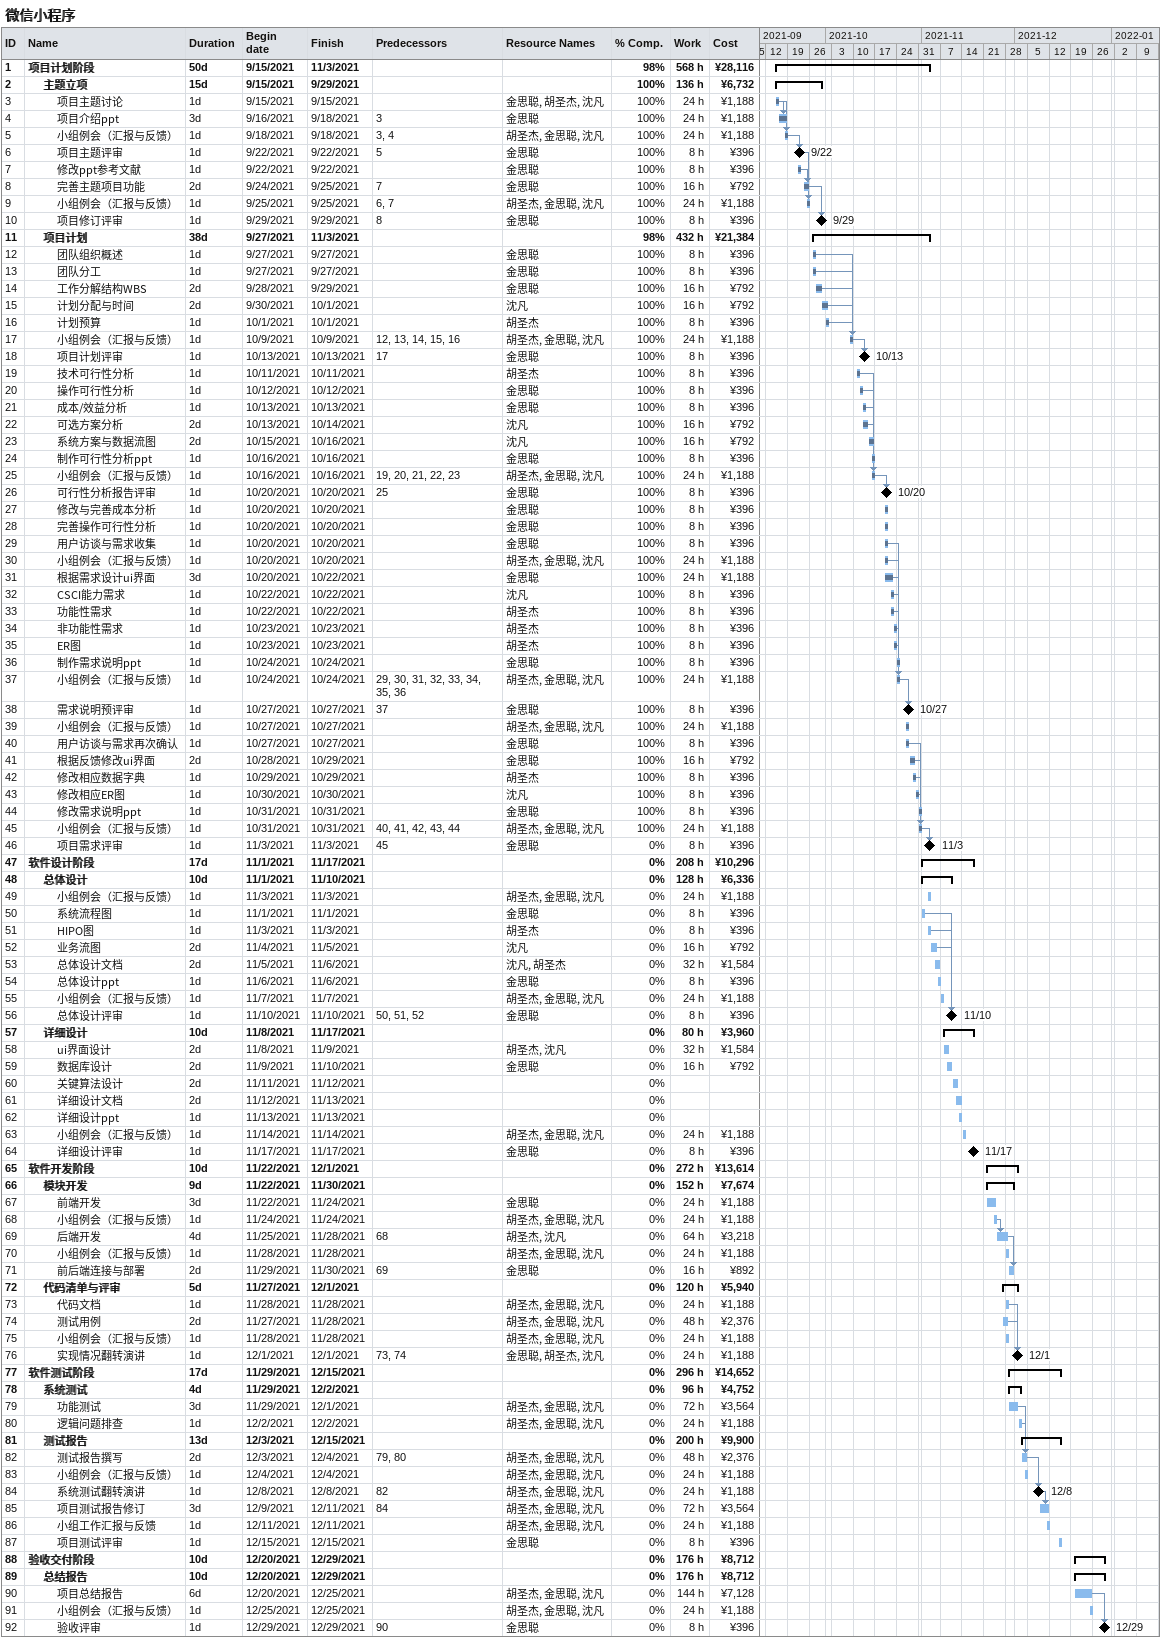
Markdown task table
微信小程序

| ID | Level | Task | Duration | Start | Finish | Predecessors | Resources | % complete | Work (h) | Cost (¥) |
|---|---|---|---|---|---|---|---|---|---|---|
| 1 | 1 | **项目计划阶段** | 50d | 2021-09-15 | 2021-11-03 |  |  | 98 | 568 | 28116 |
| 2 | 2 | **主题立项** | 15d | 2021-09-15 | 2021-09-29 |  |  | 100 | 136 | 6732 |
| 3 | 3 | 项目主题讨论 | 1d | 2021-09-15 | 2021-09-15 |  | 金思聪, 胡圣杰, 沈凡 | 100 | 24 | 1188 |
| 4 | 3 | 项目介绍ppt | 3d | 2021-09-16 | 2021-09-18 | 3 | 金思聪 | 100 | 24 | 1188 |
| 5 | 3 | 小组例会（汇报与反馈） | 1d | 2021-09-18 | 2021-09-18 | 3, 4 | 胡圣杰, 金思聪, 沈凡 | 100 | 24 | 1188 |
| 6 | 3 | 项目主题评审 | 1d | 2021-09-22 | 2021-09-22 | 5 | 金思聪 | 100 | 8 | 396 |
| 7 | 3 | 修改ppt参考文献 | 1d | 2021-09-22 | 2021-09-22 |  | 金思聪 | 100 | 8 | 396 |
| 8 | 3 | 完善主题项目功能 | 2d | 2021-09-24 | 2021-09-25 | 7 | 金思聪 | 100 | 16 | 792 |
| 9 | 3 | 小组例会（汇报与反馈） | 1d | 2021-09-25 | 2021-09-25 | 6, 7 | 胡圣杰, 金思聪, 沈凡 | 100 | 24 | 1188 |
| 10 | 3 | 项目修订评审 | 1d | 2021-09-29 | 2021-09-29 | 8 | 金思聪 | 100 | 8 | 396 |
| 11 | 2 | **项目计划** | 38d | 2021-09-27 | 2021-11-03 |  |  | 98 | 432 | 21384 |
| 12 | 3 | 团队组织概述 | 1d | 2021-09-27 | 2021-09-27 |  | 金思聪 | 100 | 8 | 396 |
| 13 | 3 | 团队分工 | 1d | 2021-09-27 | 2021-09-27 |  | 金思聪 | 100 | 8 | 396 |
| 14 | 3 | 工作分解结构WBS | 2d | 2021-09-28 | 2021-09-29 |  | 金思聪 | 100 | 16 | 792 |
| 15 | 3 | 计划分配与时间 | 2d | 2021-09-30 | 2021-10-01 |  | 沈凡 | 100 | 16 | 792 |
| 16 | 3 | 计划预算 | 1d | 2021-10-01 | 2021-10-01 |  | 胡圣杰 | 100 | 8 | 396 |
| 17 | 3 | 小组例会（汇报与反馈） | 1d | 2021-10-09 | 2021-10-09 | 12, 13, 14, 15, 16 | 胡圣杰, 金思聪, 沈凡 | 100 | 24 | 1188 |
| 18 | 3 | 项目计划评审 | 1d | 2021-10-13 | 2021-10-13 | 17 | 金思聪 | 100 | 8 | 396 |
| 19 | 3 | 技术可行性分析 | 1d | 2021-10-11 | 2021-10-11 |  | 胡圣杰 | 100 | 8 | 396 |
| 20 | 3 | 操作可行性分析 | 1d | 2021-10-12 | 2021-10-12 |  | 金思聪 | 100 | 8 | 396 |
| 21 | 3 | 成本/效益分析 | 1d | 2021-10-13 | 2021-10-13 |  | 金思聪 | 100 | 8 | 396 |
| 22 | 3 | 可选方案分析 | 2d | 2021-10-13 | 2021-10-14 |  | 沈凡 | 100 | 16 | 792 |
| 23 | 3 | 系统方案与数据流图 | 2d | 2021-10-15 | 2021-10-16 |  | 沈凡 | 100 | 16 | 792 |
| 24 | 3 | 制作可行性分析ppt | 1d | 2021-10-16 | 2021-10-16 |  | 金思聪 | 100 | 8 | 396 |
| 25 | 3 | 小组例会（汇报与反馈） | 1d | 2021-10-16 | 2021-10-16 | 19, 20, 21, 22, 23 | 胡圣杰, 金思聪, 沈凡 | 100 | 24 | 1188 |
| 26 | 3 | 可行性分析报告评审 | 1d | 2021-10-20 | 2021-10-20 | 25 | 金思聪 | 100 | 8 | 396 |
| 27 | 3 | 修改与完善成本分析 | 1d | 2021-10-20 | 2021-10-20 |  | 金思聪 | 100 | 8 | 396 |
| 28 | 3 | 完善操作可行性分析 | 1d | 2021-10-20 | 2021-10-20 |  | 金思聪 | 100 | 8 | 396 |
| 29 | 3 | 用户访谈与需求收集 | 1d | 2021-10-20 | 2021-10-20 |  | 金思聪 | 100 | 8 | 396 |
| 30 | 3 | 小组例会（汇报与反馈） | 1d | 2021-10-20 | 2021-10-20 |  | 胡圣杰, 金思聪, 沈凡 | 100 | 24 | 1188 |
| 31 | 3 | 根据需求设计ui界面 | 3d | 2021-10-20 | 2021-10-22 |  | 金思聪 | 100 | 24 | 1188 |
| 32 | 3 | CSCI能力需求 | 1d | 2021-10-22 | 2021-10-22 |  | 沈凡 | 100 | 8 | 396 |
| 33 | 3 | 功能性需求 | 1d | 2021-10-22 | 2021-10-22 |  | 胡圣杰 | 100 | 8 | 396 |
| 34 | 3 | 非功能性需求 | 1d | 2021-10-23 | 2021-10-23 |  | 胡圣杰 | 100 | 8 | 396 |
| 35 | 3 | ER图 | 1d | 2021-10-23 | 2021-10-23 |  | 胡圣杰 | 100 | 8 | 396 |
| 36 | 3 | 制作需求说明ppt | 1d | 2021-10-24 | 2021-10-24 |  | 金思聪 | 100 | 8 | 396 |
| 37 | 3 | 小组例会（汇报与反馈） | 1d | 2021-10-24 | 2021-10-24 | 29, 30, 31, 32, 33, 34, 35, 36 | 胡圣杰, 金思聪, 沈凡 | 100 | 24 | 1188 |
| 38 | 3 | 需求说明预评审 | 1d | 2021-10-27 | 2021-10-27 | 37 | 金思聪 | 100 | 8 | 396 |
| 39 | 3 | 小组例会（汇报与反馈） | 1d | 2021-10-27 | 2021-10-27 |  | 胡圣杰, 金思聪, 沈凡 | 100 | 24 | 1188 |
| 40 | 3 | 用户访谈与需求再次确认 | 1d | 2021-10-27 | 2021-10-27 |  | 金思聪 | 100 | 8 | 396 |
| 41 | 3 | 根据反馈修改ui界面 | 2d | 2021-10-28 | 2021-10-29 |  | 金思聪 | 100 | 16 | 792 |
| 42 | 3 | 修改相应数据字典 | 1d | 2021-10-29 | 2021-10-29 |  | 胡圣杰 | 100 | 8 | 396 |
| 43 | 3 | 修改相应ER图 | 1d | 2021-10-30 | 2021-10-30 |  | 沈凡 | 100 | 8 | 396 |
| 44 | 3 | 修改需求说明ppt | 1d | 2021-10-31 | 2021-10-31 |  | 金思聪 | 100 | 8 | 396 |
| 45 | 3 | 小组例会（汇报与反馈） | 1d | 2021-10-31 | 2021-10-31 | 40, 41, 42, 43, 44 | 胡圣杰, 金思聪, 沈凡 | 100 | 24 | 1188 |
| 46 | 3 | 项目需求评审 | 1d | 2021-11-03 | 2021-11-03 | 45 | 金思聪 | 0 | 8 | 396 |
| 47 | 1 | **软件设计阶段** | 17d | 2021-11-01 | 2021-11-17 |  |  | 0 | 208 | 10296 |
| 48 | 2 | **总体设计** | 10d | 2021-11-01 | 2021-11-10 |  |  | 0 | 128 | 6336 |
| 49 | 3 | 小组例会（汇报与反馈） | 1d | 2021-11-03 | 2021-11-03 |  | 胡圣杰, 金思聪, 沈凡 | 0 | 24 | 1188 |
| 50 | 3 | 系统流程图 | 1d | 2021-11-01 | 2021-11-01 |  | 金思聪 | 0 | 8 | 396 |
| 51 | 3 | HIPO图 | 1d | 2021-11-03 | 2021-11-03 |  | 胡圣杰 | 0 | 8 | 396 |
| 52 | 3 | 业务流图 | 2d | 2021-11-04 | 2021-11-05 |  | 沈凡 | 0 | 16 | 792 |
| 53 | 3 | 总体设计文档 | 2d | 2021-11-05 | 2021-11-06 |  | 沈凡, 胡圣杰 | 0 | 32 | 1584 |
| 54 | 3 | 总体设计ppt | 1d | 2021-11-06 | 2021-11-06 |  | 金思聪 | 0 | 8 | 396 |
| 55 | 3 | 小组例会（汇报与反馈） | 1d | 2021-11-07 | 2021-11-07 |  | 胡圣杰, 金思聪, 沈凡 | 0 | 24 | 1188 |
| 56 | 3 | 总体设计评审 | 1d | 2021-11-10 | 2021-11-10 | 50, 51, 52 | 金思聪 | 0 | 8 | 396 |
| 57 | 2 | **详细设计** | 10d | 2021-11-08 | 2021-11-17 |  |  | 0 | 80 | 3960 |
| 58 | 3 | ui界面设计 | 2d | 2021-11-08 | 2021-11-09 |  | 胡圣杰, 沈凡 | 0 | 32 | 1584 |
| 59 | 3 | 数据库设计 | 2d | 2021-11-09 | 2021-11-10 |  | 金思聪 | 0 | 16 | 792 |
| 60 | 3 | 关键算法设计 | 2d | 2021-11-11 | 2021-11-12 |  |  | 0 |  |  |
| 61 | 3 | 详细设计文档 | 2d | 2021-11-12 | 2021-11-13 |  |  | 0 |  |  |
| 62 | 3 | 详细设计ppt | 1d | 2021-11-13 | 2021-11-13 |  |  | 0 |  |  |
| 63 | 3 | 小组例会（汇报与反馈） | 1d | 2021-11-14 | 2021-11-14 |  | 胡圣杰, 金思聪, 沈凡 | 0 | 24 | 1188 |
| 64 | 3 | 详细设计评审 | 1d | 2021-11-17 | 2021-11-17 |  | 金思聪 | 0 | 8 | 396 |
| 65 | 1 | **软件开发阶段** | 10d | 2021-11-22 | 2021-12-01 |  |  | 0 | 272 | 13614 |
| 66 | 2 | **模块开发** | 9d | 2021-11-22 | 2021-11-30 |  |  | 0 | 152 | 7674 |
| 67 | 3 | 前端开发 | 3d | 2021-11-22 | 2021-11-24 |  | 金思聪 | 0 | 24 | 1188 |
| 68 | 3 | 小组例会（汇报与反馈） | 1d | 2021-11-24 | 2021-11-24 |  | 胡圣杰, 金思聪, 沈凡 | 0 | 24 | 1188 |
| 69 | 3 | 后端开发 | 4d | 2021-11-25 | 2021-11-28 | 68 | 胡圣杰, 沈凡 | 0 | 64 | 3218 |
| 70 | 3 | 小组例会（汇报与反馈） | 1d | 2021-11-28 | 2021-11-28 |  | 胡圣杰, 金思聪, 沈凡 | 0 | 24 | 1188 |
| 71 | 3 | 前后端连接与部署 | 2d | 2021-11-29 | 2021-11-30 | 69 | 金思聪 | 0 | 16 | 892 |
| 72 | 2 | **代码清单与评审** | 5d | 2021-11-27 | 2021-12-01 |  |  | 0 | 120 | 5940 |
| 73 | 3 | 代码文档 | 1d | 2021-11-28 | 2021-11-28 |  | 胡圣杰, 金思聪, 沈凡 | 0 | 24 | 1188 |
| 74 | 3 | 测试用例 | 2d | 2021-11-27 | 2021-11-28 |  | 胡圣杰, 金思聪, 沈凡 | 0 | 48 | 2376 |
| 75 | 3 | 小组例会（汇报与反馈） | 1d | 2021-11-28 | 2021-11-28 |  | 胡圣杰, 金思聪, 沈凡 | 0 | 24 | 1188 |
| 76 | 3 | 实现情况翻转演讲 | 1d | 2021-12-01 | 2021-12-01 | 73, 74 | 金思聪, 胡圣杰, 沈凡 | 0 | 24 | 1188 |
| 77 | 1 | **软件测试阶段** | 17d | 2021-11-29 | 2021-12-15 |  |  | 0 | 296 | 14652 |
| 78 | 2 | **系统测试** | 4d | 2021-11-29 | 2021-12-02 |  |  | 0 | 96 | 4752 |
| 79 | 3 | 功能测试 | 3d | 2021-11-29 | 2021-12-01 |  | 胡圣杰, 金思聪, 沈凡 | 0 | 72 | 3564 |
| 80 | 3 | 逻辑问题排查 | 1d | 2021-12-02 | 2021-12-02 |  | 胡圣杰, 金思聪, 沈凡 | 0 | 24 | 1188 |
| 81 | 2 | **测试报告** | 13d | 2021-12-03 | 2021-12-15 |  |  | 0 | 200 | 9900 |
| 82 | 3 | 测试报告撰写 | 2d | 2021-12-03 | 2021-12-04 | 79, 80 | 胡圣杰, 金思聪, 沈凡 | 0 | 48 | 2376 |
| 83 | 3 | 小组例会（汇报与反馈） | 1d | 2021-12-04 | 2021-12-04 |  | 胡圣杰, 金思聪, 沈凡 | 0 | 24 | 1188 |
| 84 | 3 | 系统测试翻转演讲 | 1d | 2021-12-08 | 2021-12-08 | 82 | 胡圣杰, 金思聪, 沈凡 | 0 | 24 | 1188 |
| 85 | 3 | 项目测试报告修订 | 3d | 2021-12-09 | 2021-12-11 | 84 | 胡圣杰, 金思聪, 沈凡 | 0 | 72 | 3564 |
| 86 | 3 | 小组工作汇报与反馈 | 1d | 2021-12-11 | 2021-12-11 |  | 胡圣杰, 金思聪, 沈凡 | 0 | 24 | 1188 |
| 87 | 3 | 项目测试评审 | 1d | 2021-12-15 | 2021-12-15 |  | 金思聪 | 0 | 8 | 396 |
| 88 | 1 | **验收交付阶段** | 10d | 2021-12-20 | 2021-12-29 |  |  | 0 | 176 | 8712 |
| 89 | 2 | **总结报告** | 10d | 2021-12-20 | 2021-12-29 |  |  | 0 | 176 | 8712 |
| 90 | 3 | 项目总结报告 | 6d | 2021-12-20 | 2021-12-25 |  | 胡圣杰, 金思聪, 沈凡 | 0 | 144 | 7128 |
| 91 | 3 | 小组例会（汇报与反馈） | 1d | 2021-12-25 | 2021-12-25 |  | 胡圣杰, 金思聪, 沈凡 | 0 | 24 | 1188 |
| 92 | 3 | 验收评审 | 1d | 2021-12-29 | 2021-12-29 | 90 | 金思聪 | 0 | 8 | 396 |
